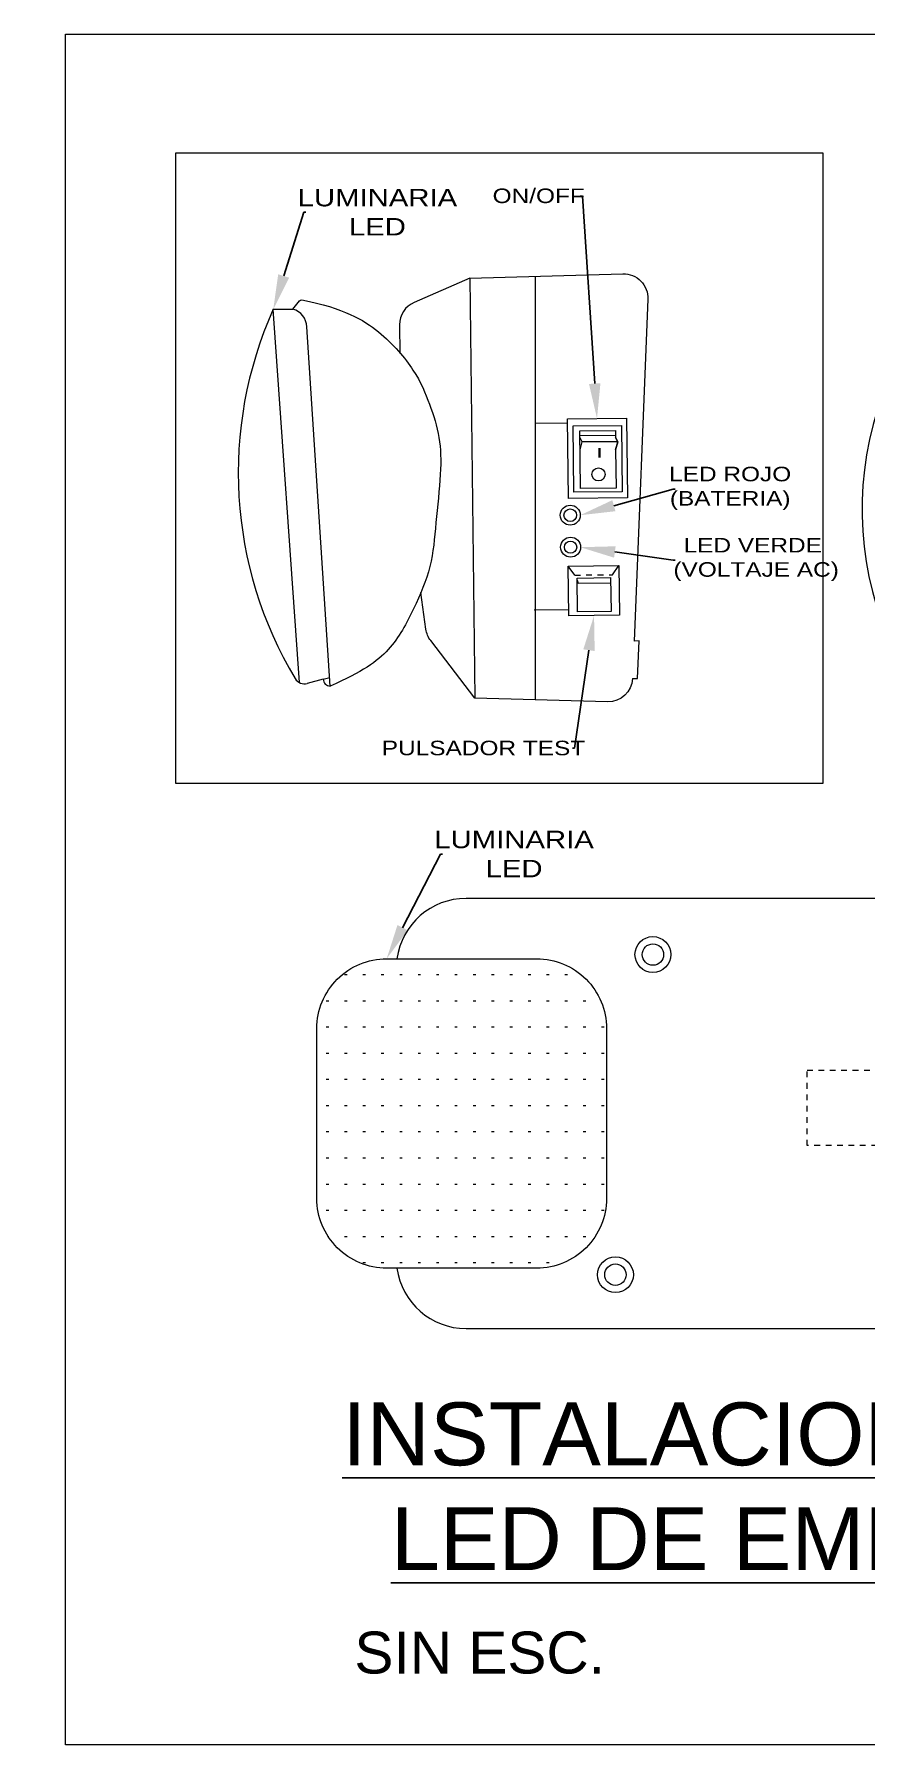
# Model space of a CAD drawing. Header units: inches. Extents: x 1693 to 10990, y 1878 to 5055.
# Drawn here: x 10696.04 to 10710.62, y 3954.94 to 3984.96 of the extents above; entities that cross this region are included whole.
import ezdxf
from ezdxf import colors
from ezdxf.entities.mleader import LeaderData, LeaderLine
from ezdxf.math import Vec2, Vec3

# ---------------------------------------------------------------- set-up
doc = ezdxf.new("R2010")
doc.units = ezdxf.units.IN
doc.linetypes.add('Rayas', pattern=[0.211667, 0.105833, -0.105833])
doc.linetypes.add('Tomas-50', pattern=[0.2, 0.15, -0.05])
doc.layers.add('0-ALIMENTADOR', color=1, linetype='Continuous', lineweight=0)
doc.styles.add('ARIAL', font='arial.ttf', dxfattribs={"width": 1.2, "height": 0.4})
doc.styles.add('TEXT-0.10', font='arial.ttf', dxfattribs={"height": 0.1})

msp = doc.modelspace()

# ---------------------------------------------------------------- hatches: boundary and pattern name
at = {"lineweight": 0}
h = msp.add_hatch(dxfattribs=at)
h.set_pattern_fill('ACAD_ISO07W100', color=256, scale=0.091943)
h.set_pattern_definition([(0, (-1386.32483, -593.29806), (0, 0.459715589), [0.045971559, -0.275829353])])
h.paths.add_polyline_path([(10700.996, 3967.512, -0.414214), (10702.22, 3968.736), (10704.853, 3968.736, -0.414214), (10706.077, 3967.512), (10706.077, 3964.529, -0.414214), (10704.853, 3963.306), (10702.22, 3963.306, -0.414214), (10700.996, 3964.529)])

# ---------------------------------------------------------------- linework, layer by layer
for p, q in [((10703.681, 3980.678, -44040.102), (10703.767, 3973.31, -44040.102)), ((10704.826, 3980.714, -44040.102), (10704.826, 3973.281, -44040.102)), ((10700.231, 3980.134, -44040.102), (10700.576, 3980.136, -44040.102)), ((10700.691, 3973.582, -44040.102), (10700.231, 3980.134, -44040.102)), ((10701.109, 3973.642, -44040.102), (10700.828, 3973.567, -44040.102))]:
    msp.add_line(p, q, dxfattribs=at)
at = {"color": 1, "lineweight": 0, "elevation": -44040.102}
for points in [[(10698.522, 3982.879), (10709.87, 3982.879), (10709.87, 3971.81), (10698.522, 3971.81)], [(10705.394, 3978.213), (10706.425, 3978.225), (10706.442, 3976.826), (10705.41, 3976.813)], [(10705.49, 3978.087), (10706.337, 3978.097), (10706.35, 3976.933), (10705.503, 3976.923)], [(10705.404, 3975.628), (10706.292, 3975.638), (10706.303, 3974.764), (10705.414, 3974.753)], [(10705.56, 3975.418), (10706.149, 3975.425), (10706.156, 3974.832), (10705.567, 3974.825)]]:
    msp.add_lwpolyline(points, close=True, dxfattribs=at)
for points in [[(10703.681, 3980.678), (10702.704, 3980.256, 0.302529), (10702.447, 3979.86), (10702.453, 3979.359)], [(10703.681, 3980.678), (10706.364, 3980.756, -0.434741), (10706.802, 3980.313), (10706.559, 3974.312)], [(10701.23, 3973.521), (10700.819, 3979.826, 0.322723), (10700.576, 3980.136), (10700.694, 3980.285)], [(10700.694, 3980.285, -0.268132), (10700.73, 3980.299)], [(10703.767, 3973.31), (10702.993, 3974.319, -0.130678), (10702.909, 3974.521), (10702.822, 3975.165)], [(10706.532, 3973.654, -0.410403), (10706.095, 3973.246), (10703.767, 3973.31)], [(10719.224, 3968.736, 0.375295), (10718.012, 3969.795), (10703.613, 3969.795, 0.375295), (10702.401, 3968.736)], [(10702.401, 3963.306, 0.375295), (10703.613, 3962.246), (10718.012, 3962.246, 0.375295), (10719.224, 3963.306, 0.375295)]]:
    msp.add_lwpolyline(points, format="xyb", dxfattribs=at)
for points in [[(10705.395, 3978.136), (10704.826, 3978.129)], [(10705.621, 3976.991), (10705.609, 3978.001), (10706.236, 3978.009), (10706.236, 3977.885), (10706.273, 3977.807), (10706.273, 3977.807), (10706.236, 3977.667), (10706.244, 3976.995), (10705.621, 3976.991)], [(10705.61, 3977.921), (10706.236, 3977.928)], [(10706.273, 3977.807), (10705.651, 3977.807)], [(10705.521, 3975.469), (10705.404, 3975.628)], [(10706.184, 3975.477), (10706.292, 3975.638)], [(10705.56, 3975.38), (10705.581, 3975.326)], [(10705.581, 3975.326), (10706.15, 3975.333)], [(10704.808, 3974.859), (10705.413, 3974.866)], [(10706.532, 3973.654), (10706.619, 3973.655), (10706.651, 3974.313), (10706.559, 3974.312)], [(10701.109, 3973.642), (10701.221, 3973.672)]]:
    msp.add_lwpolyline(points, dxfattribs=at)
at = {"color": 1, "lineweight": 35, "elevation": -44040.102}
msp.add_lwpolyline([(10705.954, 3977.696), (10705.956, 3977.532)], dxfattribs=at)
at = {"color": 1, "linetype": 'Tomas-50', "lineweight": 0, "ltscale": 0.5, "elevation": -44040.102}
msp.add_lwpolyline([(10705.521, 3975.469), (10706.184, 3975.477)], dxfattribs=at)
at = {"color": 1, "lineweight": 20, "elevation": -44040.102}
msp.add_lwpolyline([(10702.22, 3968.736), (10704.853, 3968.736, -0.414214), (10706.077, 3967.512), (10706.077, 3964.529, -0.414214), (10704.853, 3963.306), (10702.22, 3963.306, -0.414214), (10700.996, 3964.529), (10700.996, 3967.512, -0.414214)], format="xyb", close=True, dxfattribs=at)
at = {"color": 1, "linetype": 'Rayas', "lineweight": 0, "ltscale": 0.5, "elevation": -44040.102}
msp.add_lwpolyline([(10709.594, 3966.779), (10712.022, 3966.779), (10712.022, 3965.456), (10709.594, 3965.456)], close=True, dxfattribs=at)
at = {"lineweight": 0}
for centre, radius in [((10705.937, 3977.236, -44040.102), 0.115), ((10705.441, 3976.521, -44040.102), 0.175), ((10705.441, 3976.521, -44040.102), 0.111), ((10705.447, 3975.96, -44040.102), 0.175), ((10705.447, 3975.96, -44040.102), 0.107)]:
    msp.add_circle(centre, radius, dxfattribs=at)
at = {"lineweight": 20}
for centre, radius in [((10706.891, 3968.81, -44040.102), 0.315), ((10706.891, 3968.81, -44040.102), 0.188), ((10706.233, 3963.191, -44040.102), 0.315), ((10706.233, 3963.191, -44040.102), 0.188)]:
    msp.add_circle(centre, radius, dxfattribs=at)
at = {"lineweight": 0}
for centre, radius, start, end in [((10716.295, 3976.622, -44040.102), 5.737, 239.5301, 230.3537), ((10706.641, 3977.264, -44040.102), 7.024, 155.8781, 210.9452), ((10700.779, 3973.75, -44040.102), 0.189, 210.9452, 284.9968), ((10701.229, 3973.641, -44040.102), 0.12, 179.6029, 270.4189)]:
    msp.add_arc(centre, radius, start, end, dxfattribs=at)
msp.add_open_spline([(10700.73, 3980.299, -44040.102), (10701.475, 3980.154, -44040.102), (10702.143, 3979.758, -44040.102), (10702.742, 3979.045, -44040.102), (10702.98, 3978.472, -44040.102), (10703.166, 3977.884, -44040.102), (10703.181, 3977.293, -44040.102), (10703.077, 3976.356, -44040.102), (10703.023, 3975.622, -44040.102), (10702.704, 3974.877, -44040.102), (10702.309, 3974.124, -44040.102), (10701.794, 3973.772, -44040.102), (10701.23, 3973.521, -44040.102)], degree=3, dxfattribs=at)
at = {"layer": '0-ALIMENTADOR', "color": 4}
msp.add_lwpolyline([(10696.587, 3984.962), (10729.521, 3984.962), (10729.521, 3954.941), (10696.587, 3954.941)], close=True, dxfattribs=at)
at = {"layer": 'Defpoints', "lineweight": 0, "elevation": -44040.102}
for points in [[(10705.613, 3977.667), (10705.651, 3977.807), (10705.611, 3977.89)], [(10706.236, 3977.667), (10706.273, 3977.807), (10706.236, 3977.885)]]:
    msp.add_lwpolyline(points, dxfattribs=at)

# ---------------------------------------------------------------- texts
at = {"style": 'TEXT-0.10'}
msp.add_text('SIN ESC. ', height=0.7355, dxfattribs=at).set_placement((10701.654, 3956.192, -44040.102))
at = {"insert": (10687.017, 3960.949, -44040.102), "char_height": 1.10332, "width": 50.51014, "attachment_point": 1, "style": 'TEXT-0.10'}
msp.add_mtext('\\pxqc;{\\LINSTALACION DE LUMINARIA \\PLED DE EMERGENCIA 35W}', dxfattribs=at)

# ---------------------------------------------------------------- leaders
ml = msp.add_multileader_mtext('Standard')
ml.set_content('LUMINARIA\\PLED ', color=256, style='ARIAL')
ml.set_leader_properties()
ml.build(insert=Vec2(0, 0))
ml.multileader.update_dxf_attribs({"text_left_attachment_type": 2, "text_right_attachment_type": 2, "dogleg_length": 0.05, "arrow_head_size": 0.613})
ctx = ml.context
ctx.base_point, ctx.char_height, ctx.arrow_head_size, ctx.landing_gap_size, ctx.plane_origin = Vec3(10700.804, 3981.839, -44040.102), 0.3065, 0.613, 0.0699, Vec3(10531.26, 3972.57, -44040.102)
ctx.left_attachment, ctx.right_attachment, ctx.text_align_type = 2, 2, 1
notes = []
notes.append((ctx, [(1, (1, 1, 0), (10700.765, 3981.839, -44040.102), (1, 0), 0.0391, [(0, [(10700.231, 3980.134, -44040.102)], 0, [])])]))
ctx.mtext.insert, ctx.mtext.width, ctx.mtext.alignment, ctx.mtext.flow_direction = Vec3(10702.058, 3982.248, -44040.102), 4.72772, 2, 5
ml = msp.add_multileader_mtext('Standard')
ml.set_content('{\\H0.83333x;ON/OFF}', color=256, style='ARIAL')
ml.set_leader_properties()
ml.build(insert=Vec2(0, 0))
ml.multileader.update_dxf_attribs({"text_left_attachment_type": 2, "text_right_attachment_type": 2, "dogleg_length": 0.05, "arrow_head_size": 0.613})
ctx = ml.context
ctx.base_point, ctx.char_height, ctx.arrow_head_size, ctx.landing_gap_size, ctx.plane_origin = Vec3(10703.898, 3982.122, -44040.102), 0.30648, 0.613, 0.0699, Vec3(10538.801, 3971.692, -44040.102)
ctx.left_attachment, ctx.right_attachment, ctx.text_align_type = 2, 2, 1
notes.append((ctx, [(0, (1, 1, 0), (10705.654, 3982.122, -44040.102), (-1, 0), 0.0391, [(0, [(10705.91, 3978.219, -44040.102)], 0, [])])]))
ctx.mtext.insert, ctx.mtext.width, ctx.mtext.alignment, ctx.mtext.flow_direction = Vec3(10704.887, 3982.254, -44040.102), 4.72772, 2, 5
ml = msp.add_multileader_mtext('Standard')
ml.set_content('{\\H0.83333x;LED ROJO \\P(BATERIA)}', color=256, style='ARIAL')
ml.set_leader_properties()
ml.build(insert=Vec2(0, 0))
ml.multileader.update_dxf_attribs({"text_left_attachment_type": 2, "text_right_attachment_type": 2, "dogleg_length": 0.05, "arrow_head_size": 0.613})
ctx = ml.context
ctx.base_point, ctx.char_height, ctx.arrow_head_size, ctx.landing_gap_size, ctx.plane_origin = Vec3(10707.283, 3976.98, -44040.102), 0.30648, 0.613, 0.0699, Vec3(10538.422, 3968.49, -44040.102)
ctx.left_attachment, ctx.right_attachment, ctx.text_align_type = 2, 2, 1
notes.append((ctx, [(1, (1, 1, 0), (10707.244, 3976.98, -44040.102), (1, 0), 0.0391, [(0, [(10705.616, 3976.521, -44040.102)], 0, [])])]))
ctx.mtext.insert, ctx.mtext.width, ctx.mtext.alignment, ctx.mtext.flow_direction = Vec3(10708.246, 3977.371, -44040.102), 4.72772, 2, 5
ml = msp.add_multileader_mtext('Standard')
ml.set_content('{\\H0.83333x;LED VERDE\\P (VOLTAJE AC)}', color=256, style='ARIAL')
ml.set_leader_properties()
ml.build(insert=Vec2(0, 0))
ml.multileader.update_dxf_attribs({"text_left_attachment_type": 2, "text_right_attachment_type": 2, "dogleg_length": 0.05, "arrow_head_size": 0.613})
ctx = ml.context
ctx.base_point, ctx.char_height, ctx.arrow_head_size, ctx.landing_gap_size, ctx.plane_origin = Vec3(10707.283, 3975.734, -44040.102), 0.30648, 0.613, 0.0699, Vec3(10538.422, 3967.928, -44040.102)
ctx.left_attachment, ctx.right_attachment, ctx.text_align_type = 2, 2, 1
notes.append((ctx, [(1, (1, 1, 0), (10707.244, 3975.734, -44040.102), (1, 0), 0.0391, [(0, [(10705.616, 3975.959, -44040.102)], 0, [])])]))
ctx.mtext.insert, ctx.mtext.width, ctx.mtext.alignment, ctx.mtext.flow_direction = Vec3(10708.642, 3976.122, -44040.102), 4.72772, 2, 5
ml = msp.add_multileader_mtext('Standard')
ml.set_content('{\\H0.83333x;PULSADOR TEST}', color=256, style='ARIAL')
ml.set_leader_properties()
ml.build(insert=Vec2(0, 0))
ml.multileader.update_dxf_attribs({"text_left_attachment_type": 2, "text_right_attachment_type": 2, "dogleg_length": 0.05, "arrow_head_size": 0.613})
ctx = ml.context
ctx.base_point, ctx.char_height, ctx.arrow_head_size, ctx.landing_gap_size, ctx.plane_origin = Vec3(10701.812, 3972.43, -44040.102), 0.30648, 0.613, 0.0699, Vec3(10538.664, 3966.728, -44040.102)
ctx.left_attachment, ctx.right_attachment, ctx.text_align_type = 2, 2, 1
notes.append((ctx, [(0, (1, 1, 0), (10705.518, 3972.43, -44040.102), (-1, 0), 0.0391, [(0, [(10705.858, 3974.758, -44040.102)], 0, [])])]))
ctx.mtext.insert, ctx.mtext.width, ctx.mtext.alignment, ctx.mtext.flow_direction = Vec3(10703.919, 3972.563, -44040.102), 4.72772, 2, 5
ml = msp.add_multileader_mtext('Standard')
ml.set_content('LUMINARIA\\PLED ', color=256, style='ARIAL')
ml.set_leader_properties()
ml.build(insert=Vec2(0, 0))
ml.multileader.update_dxf_attribs({"text_left_attachment_type": 2, "text_right_attachment_type": 2, "dogleg_length": 0.05, "arrow_head_size": 0.613})
ctx = ml.context
ctx.base_point, ctx.char_height, ctx.arrow_head_size, ctx.landing_gap_size, ctx.plane_origin = Vec3(10703.201, 3970.574, -44040.102), 0.3065, 0.613, 0.0699, Vec3(10532.368, 3960.797, -44040.102)
ctx.left_attachment, ctx.right_attachment, ctx.text_align_type = 2, 2, 1
notes.append((ctx, [(1, (1, 1, 0), (10703.162, 3970.574, -44040.102), (1, 0), 0.0391, [(0, [(10702.22, 3968.736, -44040.102)], 0, [])])]))
ctx.mtext.insert, ctx.mtext.width, ctx.mtext.defined_height, ctx.mtext.alignment, ctx.mtext.flow_direction = Vec3(10704.455, 3970.983, -44040.102), 16.83357, 1.305, 2, 5
for ctx, leaders in notes:
    for number, flags, end, landing, length, lines in leaders:
        leader = LeaderData()
        leader.index, (leader.has_last_leader_line, leader.has_dogleg_vector, leader.attachment_direction) = number, flags
        leader.last_leader_point, leader.dogleg_vector, leader.dogleg_length = Vec3(end), Vec3(landing), length
        for number, points, colour, breaks in lines:
            line = LeaderLine()
            line.index, line.vertices, line.color, line.breaks = number, Vec3.list(points), colors.encode_raw_color(colour), breaks
            leader.lines.append(line)
        ctx.leaders.append(leader)

doc.saveas('drawing.dxf')
